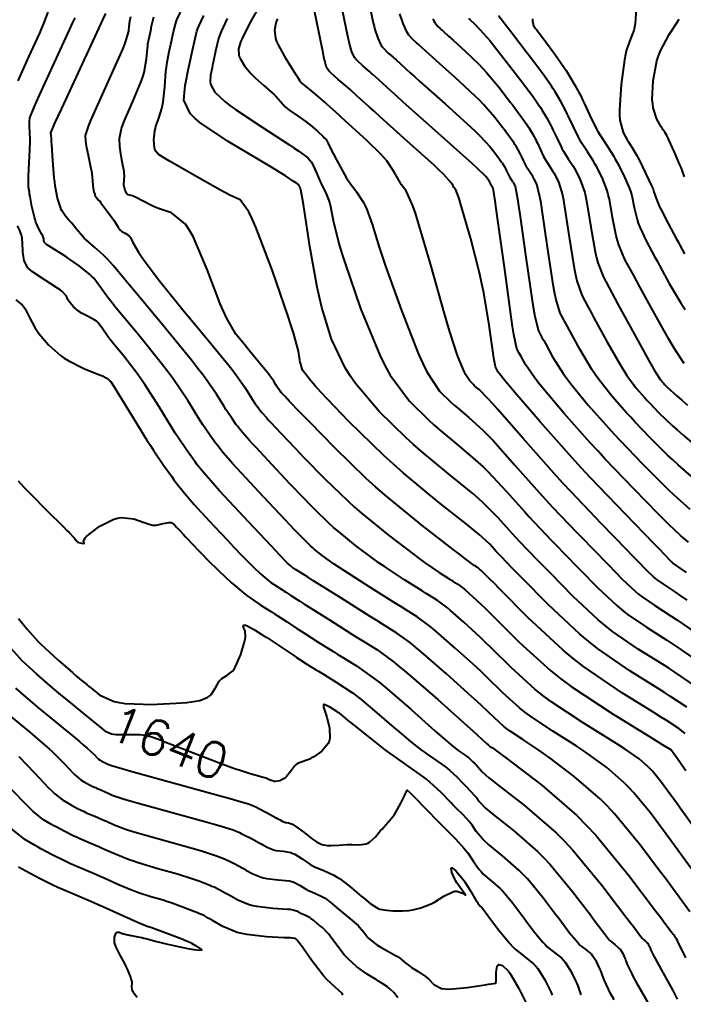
# Model space of a CAD drawing. Header units: metres. Extents: x 837475 to 838479, y 1189012 to 1191015.
# Drawn here: x 837570.4 to 837641.3, y 1189733.9 to 1189838.2 of the extents above; entities that cross this region are included whole.
import ezdxf

# ---------------------------------------------------------------- set-up
doc = ezdxf.new("R2010")
doc.units = ezdxf.units.M
doc.header["$LTSCALE"] = 0.3
doc.layers.add('COTAS 10', color=1, linetype='Continuous')
doc.layers.add('COTAS INT', color=252, linetype='Continuous')
doc.styles.get("Standard").update_dxf_attribs({"font": 'simplex.shx'})

msp = doc.modelspace()

# ---------------------------------------------------------------- linework, layer by layer
at = {"layer": 'COTAS 10'}
for points in [[(837641.87, 1189782.25), (837641.04, 1189782.97), (837639.78, 1189784.16), (837639.27, 1189784.66), (837638.69, 1189785.24), (837636.02, 1189787.95), (837632.99, 1189791.14), (837632.18, 1189792.02), (837631.38, 1189792.89), (837628.6, 1189796.02), (837626.32, 1189798.72), (837625.83, 1189799.32), (837625.42, 1189799.86), (837624.45, 1189801.26), (837623.99, 1189802.11), (837623.88, 1189802.31), (837623.79, 1189802.48), (837623.54, 1189802.94), (837623.23, 1189804.48), (837623.09, 1189805.33), (837622.94, 1189806.37), (837622.2, 1189811.67), (837621.48, 1189816.92), (837621.34, 1189817.93), (837621.22, 1189818.75), (837621.01, 1189820.1), (837620.96, 1189820.19), (837620.95, 1189820.22), (837620.94, 1189820.24), (837620.89, 1189820.32), (837620.84, 1189820.4), (837620.81, 1189820.45), (837620.77, 1189820.53), (837620.73, 1189820.62), (837620.71, 1189820.65), (837620.7, 1189820.67), (837620.66, 1189820.75), (837620.61, 1189820.83), (837620.6, 1189820.86), (837620.58, 1189820.88), (837620.51, 1189820.98), (837620.42, 1189821.09), (837620.39, 1189821.14), (837620.36, 1189821.18), (837620.21, 1189821.37), (837619.28, 1189822.26), (837618.75, 1189822.74), (837618.11, 1189823.32), (837614.8, 1189826.29), (837611.4, 1189829.33), (837610.7, 1189829.96), (837610.1, 1189830.5), (837608.8, 1189831.69), (837608.16, 1189832.27), (837607.98, 1189832.43), (837607.79, 1189832.6), (837607.09, 1189833.19), (837606.47, 1189833.76), (837606.34, 1189833.92), (837606.22, 1189834.06), (837605.93, 1189834.58), (837605.69, 1189835.42), (837605.61, 1189835.78), (837605.52, 1189836.18), (837605.12, 1189838.09), (837604.74, 1189839.97)], [(837642.16, 1189747.35), (837640.46, 1189749.72), (837639.98, 1189750.37), (837639.51, 1189751.02), (837637.77, 1189753.34), (837636, 1189755.49), (837635.5, 1189756.02), (837634.99, 1189756.53), (837633.14, 1189758.15), (837631.11, 1189759.63), (837630.5, 1189760.05), (837629.86, 1189760.47), (837627.4, 1189762.04), (837625, 1189763.64), (837624.4, 1189764.09), (837623.83, 1189764.53), (837622.04, 1189766.15), (837620.29, 1189767.87), (837619.75, 1189768.38), (837619.18, 1189768.91), (837616.95, 1189770.94), (837614.87, 1189772.75), (837614.41, 1189773.13), (837613.99, 1189773.47), (837612.89, 1189774.27), (837611.64, 1189775.05), (837611.13, 1189775.38), (837610.54, 1189775.74), (837607.84, 1189777.45), (837605.12, 1189779.18), (837604.53, 1189779.57), (837604.01, 1189779.92), (837602.72, 1189780.83), (837601.92, 1189781.48), (837601.72, 1189781.66), (837601.51, 1189781.84), (837600.83, 1189782.51), (837599.76, 1189783.62), (837599.32, 1189784.08), (837598.82, 1189784.62), (837596.46, 1189787.12), (837594.12, 1189789.64), (837593.62, 1189790.18), (837593.19, 1189790.65), (837592.17, 1189791.81), (837591.58, 1189792.55), (837591.42, 1189792.76), (837591.26, 1189792.97), (837590.69, 1189793.77), (837589.99, 1189794.82), (837589.75, 1189795.19), (837589.49, 1189795.6), (837588.38, 1189797.4), (837586.82, 1189799.71), (837586.28, 1189800.45), (837585.69, 1189801.22), (837583.14, 1189804.38), (837580.74, 1189807.29), (837580.25, 1189807.9), (837579.83, 1189808.44), (837578.92, 1189809.71), (837578.32, 1189810.48), (837578.1, 1189810.71), (837577.86, 1189810.93), (837576.78, 1189811.8), (837575.62, 1189812.61), (837575.33, 1189812.81), (837575.05, 1189813), (837574.12, 1189813.56), (837573.44, 1189813.98), (837573.31, 1189814.07), (837573.2, 1189814.15), (837573.02, 1189814.35), (837573, 1189814.49), (837572.99, 1189814.56), (837572.99, 1189814.69), (837572.92, 1189814.92), (837572.87, 1189815.02), (837572.81, 1189815.14), (837572.5, 1189815.71), (837572.15, 1189816.49), (837572.07, 1189816.75), (837571.98, 1189817.02), (837571.72, 1189818.15), (837571.53, 1189819.23), (837571.48, 1189819.47), (837571.45, 1189819.68), (837571.36, 1189820.24), (837571.34, 1189820.87), (837571.34, 1189821.13), (837571.35, 1189821.43), (837571.42, 1189822.82), (837571.49, 1189824.22), (837571.51, 1189824.53), (837571.52, 1189824.8), (837571.53, 1189825.49), (837571.51, 1189825.94), (837571.51, 1189826.06), (837571.5, 1189826.18), (837571.46, 1189826.6), (837571.45, 1189827), (837571.45, 1189827.11), (837571.46, 1189827.22), (837571.51, 1189827.62), (837571.96, 1189828.77), (837572.21, 1189829.36), (837572.53, 1189830.06), (837574.14, 1189833.55), (837575.75, 1189837.05), (837576.07, 1189837.75), (837576.33, 1189838.33)], [(837642.55, 1189766.89), (837640.41, 1189768.34), (837639.76, 1189768.77), (837639.09, 1189769.2), (837636.49, 1189770.83), (837633.75, 1189772.72), (837633, 1189773.32), (837632.24, 1189773.95), (837629.53, 1189776.49), (837627.13, 1189778.94), (837626.57, 1189779.51), (837626.05, 1189780.03), (837624.58, 1189781.54), (837623.4, 1189782.78), (837623.07, 1189783.14), (837622.74, 1189783.5), (837621.54, 1189784.86), (837619.99, 1189786.43), (837619.45, 1189786.92), (837618.85, 1189787.45), (837616.25, 1189789.56), (837613.32, 1189791.98), (837612.51, 1189792.7), (837611.71, 1189793.43), (837608.83, 1189796.25), (837606.3, 1189799.22), (837605.72, 1189800.05), (837605.2, 1189800.89), (837603.73, 1189803.96), (837602.7, 1189807.37), (837602.45, 1189808.42), (837602.2, 1189809.52), (837601.43, 1189813.87), (837600.86, 1189817.64), (837600.75, 1189818.36), (837600.65, 1189818.96), (837600.47, 1189819.95), (837600.41, 1189820.07), (837600.39, 1189820.1), (837600.38, 1189820.14), (837600.33, 1189820.27), (837600.27, 1189820.39), (837600.26, 1189820.41), (837600.24, 1189820.44), (837600.19, 1189820.51), (837599.94, 1189820.68), (837599.81, 1189820.77), (837599.64, 1189820.88), (837598.81, 1189821.42), (837597.25, 1189822.38), (837596.63, 1189822.75), (837595.92, 1189823.18), (837592.68, 1189825.1), (837589.65, 1189827.14), (837589.08, 1189827.64), (837588.62, 1189828.1), (837587.94, 1189829.51), (837588.06, 1189830.75), (837588.11, 1189831.1), (837588.16, 1189831.45), (837588.43, 1189832.75), (837588.71, 1189834.03), (837588.79, 1189834.36), (837588.86, 1189834.69), (837589.08, 1189835.81), (837589.35, 1189836.89), (837589.46, 1189837.2), (837589.58, 1189837.5), (837590.09, 1189838.59)], [(837641.42, 1189801.35), (837640.46, 1189802.81), (837640.12, 1189803.36), (837639.77, 1189803.97), (837638.23, 1189806.7), (837636.71, 1189809.5), (837636.35, 1189810.16), (837636.03, 1189810.76), (837635.09, 1189812.5), (837634.43, 1189814.04), (837634.28, 1189814.52), (837634.14, 1189815.02), (837633.76, 1189816.99), (837633.42, 1189818.93), (837633.3, 1189819.41), (837633.18, 1189819.86), (837632.65, 1189821.25), (837632.05, 1189822.42), (837631.88, 1189822.72), (837631.71, 1189823.01), (837631.07, 1189824.01), (837630.45, 1189824.98), (837630.28, 1189825.27), (837630.12, 1189825.56), (837629.59, 1189826.66), (837629.07, 1189827.78), (837628.93, 1189828.07), (837628.78, 1189828.37), (837628.24, 1189829.39), (837627.62, 1189830.42), (837627.43, 1189830.73), (837627.23, 1189831.03), (837626.41, 1189832.19), (837625.35, 1189833.61), (837625, 1189834.08), (837624.62, 1189834.58), (837623.02, 1189836.67), (837621.58, 1189838.54)], [(837633.92, 1189733.3), (837633.56, 1189733.98), (837632.86, 1189735.45), (837632.62, 1189736.15), (837632.54, 1189736.35), (837632.45, 1189736.56), (837632.08, 1189737.33), (837631.63, 1189738.03), (837631.5, 1189738.19), (837631.36, 1189738.34), (837630.82, 1189738.78), (837630.21, 1189739.25), (837630.04, 1189739.42), (837629.86, 1189739.61), (837629.18, 1189740.44), (837628.31, 1189741.61), (837628.01, 1189742.02), (837627.68, 1189742.45), (837626.29, 1189744.3), (837624.68, 1189746.24), (837624.21, 1189746.73), (837623.74, 1189747.2), (837621.99, 1189748.72), (837620.46, 1189749.96), (837620.14, 1189750.25), (837619.86, 1189750.52), (837619.2, 1189751.32), (837618.76, 1189751.98), (837618.61, 1189752.18), (837618.45, 1189752.37), (837617.79, 1189753.09), (837616.98, 1189753.9), (837616.73, 1189754.15), (837616.47, 1189754.42), (837615.44, 1189755.48), (837614.24, 1189756.6), (837613.88, 1189756.9), (837613.5, 1189757.2), (837612.04, 1189758.24), (837610.43, 1189759.36), (837609.96, 1189759.7), (837609.48, 1189760.05), (837607.68, 1189761.46), (837606.12, 1189762.71), (837605.8, 1189762.97), (837605.53, 1189763.19), (837604.94, 1189763.68), (837604.57, 1189763.96), (837604.44, 1189764.06), (837604.29, 1189764.16), (837603.62, 1189764.58), (837603.05, 1189764.87), (837602.95, 1189764.89), (837602.89, 1189764.88), (837602.89, 1189764.6), (837603.1, 1189763.99), (837603.17, 1189763.77), (837603.24, 1189763.52), (837603.51, 1189762.42), (837603.56, 1189761.26), (837603.49, 1189760.98), (837603.38, 1189760.72), (837602.69, 1189759.9), (837601.83, 1189759.3), (837601.6, 1189759.18), (837601.39, 1189759.07), (837600.7, 1189758.82), (837600.11, 1189758.58), (837599.97, 1189758.48), (837599.83, 1189758.35), (837599.37, 1189757.78), (837598.94, 1189757.2), (837598.82, 1189757.08), (837598.69, 1189756.98), (837598.2, 1189756.75), (837597.74, 1189756.68), (837597.62, 1189756.68), (837597.52, 1189756.69), (837597.18, 1189756.79), (837596.93, 1189756.93), (837596.88, 1189756.95), (837596.84, 1189756.97), (837596.75, 1189757.02), (837596.46, 1189757.1), (837596.3, 1189757.14), (837596.09, 1189757.2), (837595.04, 1189757.49), (837593.97, 1189757.83), (837593.37, 1189758.02), (837592.78, 1189758.23), (837592.13, 1189758.47), (837589.33, 1189759.54), (837586.67, 1189760.59), (837586.11, 1189760.81), (837585.63, 1189761), (837584.54, 1189761.42), (837583.79, 1189761.59), (837583.53, 1189761.62), (837583.24, 1189761.64), (837581.97, 1189761.65), (837580.74, 1189761.67), (837580.48, 1189761.7), (837580.24, 1189761.74), (837579.66, 1189761.97), (837578.96, 1189762.54), (837578.64, 1189762.8), (837578.28, 1189763.1), (837576.53, 1189764.53), (837576.27, 1189764.74), (837574.6, 1189766.12), (837574.12, 1189766.52), (837573.67, 1189766.91), (837572.24, 1189768.14), (837571.04, 1189769.24), (837570.73, 1189769.55), (837570.44, 1189769.85), (837569.46, 1189770.94)], [(837604.96, 1189733.8), (837604.91, 1189733.91), (837604.82, 1189734.04), (837604.16, 1189734.65), (837603.2, 1189735.53), (837602.93, 1189735.83), (837602.65, 1189736.16), (837601.59, 1189737.55), (837600.69, 1189738.83), (837600.51, 1189739.08), (837600.36, 1189739.29), (837600.06, 1189739.69), (837599.95, 1189739.79), (837599.93, 1189739.81), (837599.9, 1189739.83), (837599.83, 1189739.88), (837599.33, 1189739.93), (837599.04, 1189739.94), (837598.67, 1189739.96), (837596.8, 1189740.05), (837594.68, 1189740.29), (837594.16, 1189740.4), (837593.66, 1189740.53), (837592.13, 1189741.17), (837591.01, 1189741.81), (837590.77, 1189741.94), (837590.57, 1189742.06), (837590.11, 1189742.32), (837589.62, 1189742.53), (837589.4, 1189742.62), (837589.14, 1189742.72), (837587.91, 1189743.19), (837586.48, 1189743.71), (837586.1, 1189743.83), (837585.73, 1189743.96), (837584.43, 1189744.34), (837583.12, 1189744.75), (837582.74, 1189744.89), (837582.36, 1189745.04), (837580.91, 1189745.66), (837579.43, 1189746.33), (837579.03, 1189746.51), (837578.63, 1189746.69), (837577.21, 1189747.29), (837575.85, 1189747.87), (837575.48, 1189748.04), (837575.12, 1189748.21), (837573.88, 1189748.82), (837572.69, 1189749.46), (837572.38, 1189749.63), (837572.06, 1189749.81), (837570.97, 1189750.46), (837569.49, 1189751.65)]]:
    msp.add_lwpolyline(points, dxfattribs=at)
at = {"layer": 'COTAS INT'}
for points in [[(837595.94, 1189839.44), (837595.08, 1189837.9), (837594.34, 1189836.46), (837594.19, 1189836.13), (837594.06, 1189835.83), (837593.8, 1189835.03), (837593.83, 1189834.38), (837593.88, 1189834.19), (837593.96, 1189833.99), (837594.43, 1189833.21), (837595.11, 1189832.39), (837595.33, 1189832.16), (837595.56, 1189831.93), (837596.5, 1189831.09), (837597.39, 1189830.32), (837597.59, 1189830.13), (837597.77, 1189829.95), (837598.28, 1189829.37), (837598.78, 1189828.83), (837598.96, 1189828.67), (837599.17, 1189828.5), (837600.06, 1189827.88), (837601.01, 1189827.22), (837601.25, 1189827.04), (837601.48, 1189826.86), (837602.24, 1189826.2), (837602.8, 1189825.67), (837602.99, 1189825.48), (837603.14, 1189825.34), (837603.15, 1189825.33), (837603.15, 1189825.33), (837603.15, 1189825.33), (837603.16, 1189825.32), (837603.34, 1189824.98), (837603.44, 1189824.77), (837603.57, 1189824.51), (837604.26, 1189823.14), (837605.11, 1189821.58), (837605.34, 1189821.2), (837605.57, 1189820.84), (837606.4, 1189819.72), (837607.15, 1189818.6), (837607.33, 1189818.24), (837607.51, 1189817.85), (837608.06, 1189816.26), (837608.83, 1189813.79), (837609.15, 1189812.85), (837609.51, 1189811.79), (837611.2, 1189807.02), (837613.03, 1189802.36), (837613.48, 1189801.36), (837613.91, 1189800.49), (837615.28, 1189798.41), (837616.5, 1189797.22), (837616.83, 1189796.91), (837617.18, 1189796.61), (837618.41, 1189795.59), (837619.92, 1189794.22), (837620.44, 1189793.7), (837620.99, 1189793.12), (837623.33, 1189790.51), (837625.93, 1189787.58), (837626.65, 1189786.8), (837627.36, 1189786.02), (837629.91, 1189783.33), (837632.21, 1189780.97), (837632.76, 1189780.4), (837633.28, 1189779.87), (837634.84, 1189778.27), (837636.18, 1189777.02), (837636.55, 1189776.71), (837636.92, 1189776.42), (837638.27, 1189775.49), (837640.01, 1189774.36), (837640.63, 1189773.95), (837641.3, 1189773.49), (837644.24, 1189771.45)], [(837641.68, 1189779), (837641.11, 1189779.4), (837640.18, 1189780.06), (837640.13, 1189780.1), (837640.12, 1189780.12), (837640.11, 1189780.13), (837640.06, 1189780.17), (837639.28, 1189780.97), (837638.8, 1189781.46), (837638.21, 1189782.07), (837635.13, 1189785.24), (837631.41, 1189789.15), (837630.42, 1189790.22), (837629.44, 1189791.29), (837626.02, 1189795.13), (837623.32, 1189798.26), (837622.79, 1189798.89), (837622.35, 1189799.42), (837621.55, 1189800.44), (837621.39, 1189800.74), (837621.35, 1189800.8), (837621.32, 1189800.86), (837621.24, 1189801.02), (837621.1, 1189801.77), (837621.03, 1189802.2), (837620.96, 1189802.73), (837620.58, 1189805.45), (837620, 1189808.91), (837619.8, 1189809.9), (837619.58, 1189810.91), (837618.62, 1189814.7), (837617.71, 1189817.87), (837617.52, 1189818.49), (837617.36, 1189819), (837617, 1189819.94), (837616.82, 1189820.18), (837616.77, 1189820.26), (837616.72, 1189820.35), (837616.53, 1189820.69), (837615.7, 1189821.6), (837615.25, 1189822.04), (837614.69, 1189822.56), (837611.87, 1189825.12), (837608.94, 1189827.75), (837608.31, 1189828.31), (837607.77, 1189828.8), (837606.49, 1189829.97), (837605.72, 1189830.68), (837605.49, 1189830.87), (837605.27, 1189831.07), (837604.42, 1189831.78), (837603.71, 1189832.41), (837603.56, 1189832.54), (837603.44, 1189832.67), (837603.2, 1189833.01), (837603.02, 1189833.75), (837602.93, 1189834.12), (837602.84, 1189834.58), (837602.38, 1189836.84), (837601.93, 1189839.08)], [(837607.86, 1189839.34), (837608.19, 1189837.79), (837608.28, 1189837.43), (837608.37, 1189837.1), (837608.67, 1189836.15), (837609, 1189835.46), (837609.12, 1189835.28), (837609.24, 1189835.12), (837609.75, 1189834.59), (837610.31, 1189834.12), (837610.46, 1189834), (837610.6, 1189833.87), (837611.11, 1189833.4), (837612.14, 1189832.46), (837612.62, 1189832.04), (837613.17, 1189831.53), (837615.87, 1189829.12), (837618.58, 1189826.66), (837619.14, 1189826.13), (837619.63, 1189825.67), (837620.7, 1189824.53), (837621.18, 1189823.9), (837621.3, 1189823.75), (837621.4, 1189823.61), (837621.69, 1189823.22), (837621.91, 1189822.91), (837621.96, 1189822.83), (837622.01, 1189822.75), (837622.18, 1189822.48), (837622.32, 1189822.21), (837622.36, 1189822.13), (837622.4, 1189822.05), (837622.53, 1189821.76), (837622.67, 1189821.47), (837622.71, 1189821.39), (837622.76, 1189821.32), (837622.92, 1189821.06), (837623.09, 1189820.79), (837623.14, 1189820.72), (837623.18, 1189820.64), (837623.34, 1189820.33), (837623.61, 1189818.97), (837623.73, 1189818.23), (837623.87, 1189817.32), (837624.51, 1189812.73), (837625.18, 1189808.1), (837625.33, 1189807.17), (837625.47, 1189806.39), (837625.85, 1189804.85), (837626.26, 1189804.09), (837626.41, 1189803.81), (837626.59, 1189803.49), (837627.36, 1189802.08), (837628.48, 1189800.3), (837628.88, 1189799.75), (837629.31, 1189799.18), (837631.17, 1189796.92), (837633.32, 1189794.5), (837633.94, 1189793.82), (837634.57, 1189793.14), (837636.92, 1189790.67), (837639.17, 1189788.41), (837639.74, 1189787.86), (837640.28, 1189787.35), (837642.03, 1189785.78)], [(837636.29, 1189839.33), (837636.18, 1189837.69), (837636.12, 1189837.32), (837636.05, 1189836.98), (837635.69, 1189836.07), (837635.26, 1189834.91), (837635.14, 1189834.42), (837635.04, 1189833.85), (837634.68, 1189831.2), (837634.5, 1189828.51), (837634.51, 1189827.92), (837634.55, 1189827.4), (837634.88, 1189826.07), (837635.34, 1189825.27), (837635.45, 1189825.08), (837635.56, 1189824.91), (837635.9, 1189824.39), (837636.29, 1189823.72), (837636.44, 1189823.45), (837636.6, 1189823.14), (837637.3, 1189821.71), (837637.96, 1189820.3), (837638.09, 1189820), (837638.19, 1189819.74), (837638.39, 1189819.12), (837638.62, 1189818.48), (837638.75, 1189818.2), (837638.91, 1189817.87), (837639.7, 1189816.33), (837640.56, 1189814.72), (837640.76, 1189814.36), (837640.94, 1189814.02), (837641.44, 1189813.11)], [(837570.26, 1189831.61), (837571.4, 1189834.15), (837572.55, 1189836.68), (837572.79, 1189837.23), (837573, 1189837.71), (837573.46, 1189838.93)], [(837643.16, 1189750.78), (837641, 1189753.82), (837640.52, 1189754.49), (837640.08, 1189755.1), (837638.9, 1189756.71), (837638.02, 1189757.77), (837637.77, 1189758.03), (837637.52, 1189758.28), (837636.6, 1189759.08), (837635.12, 1189760.11), (837634.51, 1189760.5), (837633.83, 1189760.94), (837630.64, 1189762.93), (837627.18, 1189765.23), (837626.32, 1189765.87), (837625.51, 1189766.51), (837622.93, 1189768.84), (837620.76, 1189771), (837620.2, 1189771.54), (837619.66, 1189772.06), (837617.88, 1189773.7), (837616.44, 1189774.96), (837616.11, 1189775.23), (837615.83, 1189775.46), (837615.06, 1189776.02), (837614.19, 1189776.56), (837613.83, 1189776.78), (837613.43, 1189777.04), (837611.55, 1189778.22), (837609.39, 1189779.64), (837608.82, 1189780.03), (837608.25, 1189780.44), (837606.28, 1189781.91), (837604.44, 1189783.42), (837603.96, 1189783.84), (837603.49, 1189784.26), (837601.91, 1189785.78), (837600.31, 1189787.44), (837599.83, 1189787.95), (837599.33, 1189788.47), (837597.39, 1189790.52), (837595.67, 1189792.37), (837595.3, 1189792.77), (837594.98, 1189793.12), (837594.23, 1189793.97), (837593.8, 1189794.51), (837593.68, 1189794.67), (837593.56, 1189794.82), (837593.14, 1189795.41), (837592.62, 1189796.18), (837592.45, 1189796.46), (837592.26, 1189796.76), (837591.44, 1189798.09), (837590.01, 1189800.13), (837589.43, 1189800.88), (837588.77, 1189801.72), (837585.72, 1189805.45), (837582.74, 1189809.02), (837582.13, 1189809.76), (837581.6, 1189810.4), (837580.45, 1189811.81), (837579.8, 1189812.54), (837579.59, 1189812.75), (837579.37, 1189812.96), (837578.45, 1189813.76), (837577.54, 1189814.56), (837577.32, 1189814.78), (837577.11, 1189814.99), (837576.48, 1189815.72), (837575.97, 1189816.37), (837575.84, 1189816.53), (837575.71, 1189816.67), (837575.3, 1189817.12), (837574.94, 1189817.65), (837574.85, 1189817.85), (837574.76, 1189818.07), (837574.46, 1189819.05), (837574.22, 1189820.36), (837574.17, 1189820.78), (837574.11, 1189821.23), (837573.96, 1189823.09), (837573.85, 1189824.76), (837573.83, 1189825.09), (837573.81, 1189825.36), (837573.76, 1189825.85), (837573.74, 1189825.96), (837573.74, 1189825.98), (837573.73, 1189826), (837573.73, 1189826.05), (837574.22, 1189827.13), (837574.53, 1189827.8), (837574.91, 1189828.63), (837576.91, 1189832.95), (837578.92, 1189837.28), (837579.3, 1189838.11), (837579.61, 1189838.78)], [(837582.26, 1189838.45), (837582.19, 1189838.12), (837582.11, 1189837.72), (837582.1, 1189837.59), (837582.08, 1189837.46), (837582.04, 1189836.89), (837581.66, 1189835.64), (837581.43, 1189835.07), (837581.15, 1189834.4), (837579.7, 1189831.17), (837578.26, 1189827.99), (837577.99, 1189827.35), (837577.76, 1189826.81), (837577.4, 1189825.74), (837577.45, 1189825.14), (837577.49, 1189824.91), (837577.53, 1189824.65), (837577.77, 1189823.46), (837578.02, 1189822.23), (837578.07, 1189821.95), (837578.11, 1189821.68), (837578.2, 1189820.92), (837578.24, 1189820.37), (837578.26, 1189820.23), (837578.28, 1189820.11), (837578.35, 1189819.72), (837578.44, 1189819.43), (837578.46, 1189819.36), (837578.49, 1189819.3), (837578.6, 1189819.14), (837578.84, 1189818.85), (837578.96, 1189818.71), (837579.09, 1189818.54), (837579.74, 1189817.69), (837580.4, 1189816.8), (837580.54, 1189816.6), (837580.66, 1189816.42), (837580.95, 1189815.93), (837581.16, 1189815.62), (837581.24, 1189815.55), (837581.32, 1189815.48), (837581.69, 1189815.31), (837582.07, 1189815.07), (837582.16, 1189814.97), (837582.25, 1189814.85), (837582.52, 1189814.29), (837583.1, 1189813.26), (837583.38, 1189812.84), (837583.71, 1189812.38), (837585.36, 1189810.22), (837587.41, 1189807.65), (837588, 1189806.93), (837588.6, 1189806.2), (837590.83, 1189803.5), (837592.79, 1189801.11), (837593.21, 1189800.57), (837593.58, 1189800.08), (837594.5, 1189798.77), (837595.03, 1189797.92), (837595.15, 1189797.73), (837595.26, 1189797.55), (837595.59, 1189797.05), (837595.87, 1189796.68), (837595.94, 1189796.57), (837596.02, 1189796.48), (837596.3, 1189796.13), (837596.78, 1189795.58), (837596.98, 1189795.35), (837597.22, 1189795.1), (837598.33, 1189793.91), (837599.84, 1189792.32), (837600.33, 1189791.81), (837600.85, 1189791.26), (837603, 1189789.06), (837605.47, 1189786.67), (837606.2, 1189786.01), (837606.95, 1189785.35), (837609.83, 1189783), (837612.49, 1189780.96), (837613.11, 1189780.5), (837613.67, 1189780.09), (837615.25, 1189779), (837616.31, 1189778.34), (837616.54, 1189778.2), (837616.74, 1189778.07), (837617.23, 1189777.76), (837617.66, 1189777.45), (837617.82, 1189777.32), (837618, 1189777.17), (837618.81, 1189776.46), (837620.15, 1189775.2), (837620.66, 1189774.7), (837621.23, 1189774.13), (837623.82, 1189771.52), (837627.17, 1189768.5), (837628.23, 1189767.66), (837629.34, 1189766.83), (837633.82, 1189763.85), (837637.72, 1189761.46), (837639.06, 1189760.63), (837640.02, 1189760.05), (837640.03, 1189760.04), (837640.03, 1189760.03), (837640.04, 1189760.03), (837640.05, 1189760.02), (837640.7, 1189759.11), (837641.1, 1189758.55), (837641.6, 1189757.84)], [(837641.54, 1189761.81), (837640.86, 1189762.33), (837639.51, 1189763.21), (837638.89, 1189763.59), (837638.17, 1189764.04), (837634.71, 1189766.18), (837630.66, 1189768.95), (837629.57, 1189769.81), (837628.49, 1189770.7), (837624.71, 1189774.21), (837621.7, 1189777.26), (837621.11, 1189777.86), (837620.63, 1189778.35), (837619.74, 1189779.23), (837619.56, 1189779.38), (837619.52, 1189779.41), (837619.49, 1189779.44), (837619.39, 1189779.51), (837619.29, 1189779.58), (837619.24, 1189779.6), (837619.19, 1189779.64), (837618.96, 1189779.78), (837617.94, 1189780.54), (837617.4, 1189780.97), (837616.73, 1189781.48), (837613.39, 1189784.08), (837609.47, 1189787.29), (837608.45, 1189788.18), (837607.45, 1189789.08), (837604.08, 1189792.34), (837601.4, 1189795.09), (837600.83, 1189795.67), (837600.35, 1189796.17), (837599.26, 1189797.3), (837598.77, 1189797.83), (837598.66, 1189797.94), (837598.57, 1189798.04), (837598.36, 1189798.28), (837598.24, 1189798.44), (837598.2, 1189798.48), (837598.17, 1189798.53), (837598.05, 1189798.69), (837597.9, 1189798.91), (837597.85, 1189798.99), (837597.8, 1189799.08), (837597.57, 1189799.46), (837597.16, 1189800.04), (837596.99, 1189800.25), (837596.81, 1189800.49), (837595.94, 1189801.55), (837594.95, 1189802.75), (837594.69, 1189803.07), (837594.43, 1189803.39), (837593.52, 1189804.52), (837592.51, 1189806.26), (837592.19, 1189806.96), (837591.85, 1189807.75), (837590.46, 1189811.41), (837588.95, 1189814.94), (837588.53, 1189815.65), (837588.12, 1189816.25), (837586.62, 1189817.47), (837585.25, 1189817.95), (837584.9, 1189818.09), (837584.58, 1189818.23), (837583.55, 1189818.75), (837582.78, 1189819.17), (837582.61, 1189819.24), (837582.47, 1189819.3), (837582.15, 1189819.37), (837581.97, 1189819.42), (837581.92, 1189819.47), (837581.87, 1189819.53), (837581.69, 1189819.88), (837581.56, 1189820.31), (837581.54, 1189820.42), (837581.54, 1189820.53), (837581.58, 1189820.93), (837581.61, 1189821.47), (837581.59, 1189821.68), (837581.56, 1189821.91), (837581.38, 1189822.93), (837581.18, 1189824.03), (837581.14, 1189824.31), (837581.11, 1189824.57), (837581.08, 1189825.42), (837581.31, 1189826.49), (837581.45, 1189826.9), (837581.61, 1189827.35), (837582.49, 1189829.39), (837583.38, 1189831.51), (837583.56, 1189832.02), (837583.7, 1189832.5), (837583.97, 1189833.93), (837584.06, 1189835.04), (837584.09, 1189835.3), (837584.12, 1189835.56), (837584.27, 1189836.33), (837584.41, 1189836.98), (837584.45, 1189837.15), (837584.48, 1189837.31), (837584.59, 1189837.88), (837584.73, 1189838.43)], [(837641.7, 1189764.61), (837639.96, 1189765.77), (837639.33, 1189766.18), (837638.63, 1189766.62), (837635.6, 1189768.5), (837632.17, 1189770.88), (837631.22, 1189771.63), (837630.27, 1189772.42), (837626.87, 1189775.6), (837624.05, 1189778.47), (837623.47, 1189779.06), (837622.98, 1189779.56), (837621.92, 1189780.65), (837621.42, 1189781.17), (837621.29, 1189781.31), (837621.15, 1189781.47), (837620.65, 1189782.03), (837619.5, 1189783.08), (837618.95, 1189783.53), (837618.31, 1189784.06), (837615.16, 1189786.55), (837611.39, 1189789.67), (837610.35, 1189790.59), (837609.32, 1189791.54), (837605.6, 1189795.16), (837602.59, 1189798.31), (837602, 1189798.96), (837601.51, 1189799.51), (837600.64, 1189800.67), (837600.45, 1189801.3), (837600.4, 1189801.51), (837600.36, 1189801.74), (837600.2, 1189802.67), (837599.68, 1189804.63), (837599.4, 1189805.49), (837599.07, 1189806.5), (837597.41, 1189811.29), (837595.66, 1189815.93), (837595.26, 1189816.83), (837594.91, 1189817.57), (837593.97, 1189818.86), (837592.86, 1189819.36), (837592.4, 1189819.6), (837591.87, 1189819.89), (837589.4, 1189821.28), (837586.98, 1189822.68), (837586.49, 1189822.97), (837586.08, 1189823.21), (837585.2, 1189823.74), (837584.91, 1189824.12), (837584.85, 1189824.28), (837584.81, 1189824.46), (837584.76, 1189825.3), (837584.85, 1189826.25), (837584.91, 1189826.5), (837584.97, 1189826.75), (837585.29, 1189827.61), (837585.62, 1189828.63), (837585.69, 1189828.98), (837585.75, 1189829.36), (837585.91, 1189830.97), (837586.04, 1189832.61), (837586.09, 1189833.01), (837586.14, 1189833.39), (837586.35, 1189834.54), (837586.56, 1189835.5), (837586.62, 1189835.75), (837586.67, 1189836), (837586.84, 1189836.85), (837587.05, 1189837.66), (837587.12, 1189837.89), (837587.21, 1189838.11), (837587.6, 1189838.94)], [(837592.58, 1189838.25), (837591.94, 1189836.88), (837591.79, 1189836.5), (837591.67, 1189836.13), (837591.32, 1189834.78), (837591.09, 1189833.57), (837591.03, 1189833.28), (837590.97, 1189833), (837590.79, 1189832.19), (837590.77, 1189831.49), (837590.81, 1189831.29), (837590.87, 1189831.09), (837591.27, 1189830.37), (837592.37, 1189829.36), (837592.87, 1189828.97), (837593.47, 1189828.54), (837596.34, 1189826.63), (837599.18, 1189824.78), (837599.76, 1189824.4), (837600.24, 1189824.07), (837601.22, 1189823.35), (837601.59, 1189822.88), (837601.69, 1189822.72), (837601.79, 1189822.53), (837602.13, 1189821.75), (837602.48, 1189820.89), (837602.58, 1189820.67), (837602.69, 1189820.45), (837603.08, 1189819.7), (837603.45, 1189818.8), (837603.54, 1189818.49), (837603.63, 1189818.14), (837603.91, 1189816.65), (837604.51, 1189814.19), (837604.8, 1189813.23), (837605.14, 1189812.15), (837606.83, 1189807.25), (837608.88, 1189802.27), (837609.44, 1189801.15), (837610.01, 1189800.12), (837612.05, 1189797.33), (837614.1, 1189795.33), (837614.67, 1189794.81), (837615.25, 1189794.3), (837617.33, 1189792.57), (837619.38, 1189790.83), (837619.94, 1189790.31), (837620.49, 1189789.77), (837622.44, 1189787.68), (837624.34, 1189785.54), (837624.86, 1189784.97), (837625.38, 1189784.41), (837627.24, 1189782.44), (837629.13, 1189780.5), (837629.66, 1189779.96), (837630.2, 1189779.41), (837632.19, 1189777.38), (837634.21, 1189775.49), (837634.77, 1189775.02), (837635.34, 1189774.57), (837637.38, 1189773.16), (837639.55, 1189771.78), (837640.19, 1189771.36), (837640.85, 1189770.92), (837643.39, 1189769.17)], [(837641.75, 1189776.06), (837641.06, 1189776.53), (837640.47, 1189776.94), (837639.16, 1189777.81), (837638.51, 1189778.26), (837638.33, 1189778.41), (837638.15, 1189778.56), (837637.5, 1189779.16), (837636.35, 1189780.34), (837635.86, 1189780.85), (837635.28, 1189781.44), (837632.57, 1189784.23), (837629.33, 1189787.64), (837628.43, 1189788.62), (837627.53, 1189789.62), (837624.23, 1189793.33), (837621.49, 1189796.46), (837620.93, 1189797.09), (837620.46, 1189797.6), (837619.5, 1189798.6), (837619.1, 1189798.92), (837618.99, 1189799.02), (837618.89, 1189799.12), (837618.5, 1189799.5), (837618.07, 1189800.16), (837617.93, 1189800.43), (837617.79, 1189800.75), (837617.21, 1189802.23), (837616.39, 1189804.75), (837616.1, 1189805.73), (837615.78, 1189806.82), (837614.37, 1189811.76), (837612.99, 1189816.48), (837612.69, 1189817.44), (837612.41, 1189818.23), (837611.7, 1189819.83), (837611.19, 1189820.51), (837611.06, 1189820.73), (837610.91, 1189820.96), (837610.4, 1189821.91), (837609.64, 1189823.05), (837609.34, 1189823.4), (837609.01, 1189823.77), (837607.52, 1189825.22), (837605.95, 1189826.63), (837605.57, 1189826.97), (837605.22, 1189827.29), (837604.18, 1189828.25), (837603.28, 1189829.07), (837603.02, 1189829.3), (837602.77, 1189829.53), (837601.81, 1189830.34), (837600.85, 1189831.12), (837600.72, 1189831.23), (837600.49, 1189831.43), (837600.43, 1189831.47), (837600.41, 1189831.5), (837600.37, 1189831.55), (837600.12, 1189831.94), (837599.98, 1189832.17), (837599.81, 1189832.45), (837598.92, 1189833.88), (837598.06, 1189835.44), (837597.9, 1189835.8), (837597.78, 1189836.13), (837597.66, 1189837.06), (837597.83, 1189837.79), (837597.9, 1189838), (837597.98, 1189838.21)], [(837643.01, 1189788.58), (837640.78, 1189790.54), (837640.21, 1189791.06), (837639.65, 1189791.58), (837637.82, 1189793.39), (837636.15, 1189795.14), (837635.71, 1189795.62), (837635.27, 1189796.1), (837633.74, 1189797.82), (837632.3, 1189799.64), (837631.92, 1189800.18), (837631.55, 1189800.74), (837630.26, 1189802.9), (837629.19, 1189804.87), (837628.94, 1189805.31), (837628.73, 1189805.71), (837628.16, 1189806.76), (837627.71, 1189808.3), (837627.57, 1189809), (837627.42, 1189809.83), (837626.82, 1189813.8), (837626.25, 1189817.73), (837626.12, 1189818.52), (837626, 1189819.19), (837625.67, 1189820.56), (837625.4, 1189821.08), (837625.32, 1189821.22), (837625.24, 1189821.35), (837624.96, 1189821.79), (837624.68, 1189822.23), (837624.61, 1189822.36), (837624.54, 1189822.49), (837624.3, 1189822.99), (837624.07, 1189823.48), (837624, 1189823.62), (837623.93, 1189823.75), (837623.69, 1189824.21), (837623.42, 1189824.67), (837623.33, 1189824.8), (837623.24, 1189824.94), (837622.87, 1189825.46), (837622.37, 1189826.13), (837622.2, 1189826.36), (837622.01, 1189826.61), (837621.18, 1189827.69), (837619.97, 1189829.07), (837619.53, 1189829.52), (837619.05, 1189830), (837616.94, 1189831.95), (837614.95, 1189833.74), (837614.54, 1189834.11), (837614.19, 1189834.42), (837613.42, 1189835.12), (837613.05, 1189835.46), (837612.94, 1189835.56), (837612.83, 1189835.65), (837612.42, 1189836), (837612.01, 1189836.48), (837611.89, 1189836.65), (837611.78, 1189836.85), (837611.4, 1189837.72), (837611.05, 1189838.77)], [(837614.56, 1189838.24), (837614.67, 1189838.02), (837614.77, 1189837.83), (837615.08, 1189837.41), (837615.35, 1189837.18), (837615.42, 1189837.12), (837615.49, 1189837.06), (837615.73, 1189836.83), (837616.23, 1189836.38), (837616.46, 1189836.18), (837616.72, 1189835.94), (837618.02, 1189834.78), (837619.52, 1189833.33), (837619.92, 1189832.91), (837620.31, 1189832.48), (837621.67, 1189830.84), (837622.83, 1189829.33), (837623.1, 1189828.98), (837623.35, 1189828.65), (837624.05, 1189827.71), (837624.57, 1189826.97), (837624.69, 1189826.78), (837624.82, 1189826.59), (837625.21, 1189825.94), (837625.55, 1189825.29), (837625.64, 1189825.1), (837625.73, 1189824.92), (837626.06, 1189824.21), (837626.4, 1189823.51), (837626.5, 1189823.33), (837626.6, 1189823.15), (837626.99, 1189822.53), (837627.4, 1189821.9), (837627.51, 1189821.72), (837627.61, 1189821.53), (837627.99, 1189820.79), (837628.4, 1189819.41), (837628.52, 1189818.82), (837628.64, 1189818.13), (837629.14, 1189814.86), (837629.66, 1189811.56), (837629.8, 1189810.84), (837629.95, 1189810.22), (837630.47, 1189808.68), (837631.2, 1189807.32), (837631.47, 1189806.82), (837631.78, 1189806.25), (837633.16, 1189803.72), (837634.61, 1189801.18), (837634.96, 1189800.61), (837635.3, 1189800.09), (837636.31, 1189798.71), (837637.21, 1189797.7), (837637.47, 1189797.42), (837637.73, 1189797.13), (837638.71, 1189796.1), (837640.14, 1189794.75), (837640.68, 1189794.26), (837641.28, 1189793.72), (837644, 1189791.39)], [(837618.38, 1189838.25), (837618.5, 1189838.14), (837619.09, 1189837.61), (837619.99, 1189836.67), (837620.31, 1189836.3), (837620.66, 1189835.89), (837622.16, 1189834), (837623.65, 1189832.05), (837624, 1189831.59), (837624.32, 1189831.17), (837625.23, 1189829.95), (837625.9, 1189829), (837626.06, 1189828.75), (837626.22, 1189828.51), (837626.72, 1189827.66), (837627.17, 1189826.83), (837627.29, 1189826.59), (837627.4, 1189826.35), (837627.83, 1189825.44), (837628.26, 1189824.54), (837628.39, 1189824.3), (837628.52, 1189824.07), (837629.03, 1189823.27), (837629.55, 1189822.46), (837629.69, 1189822.22), (837629.83, 1189821.97), (837630.32, 1189821.02), (837630.79, 1189819.64), (837630.91, 1189819.11), (837631.03, 1189818.53), (837631.45, 1189815.93), (837631.9, 1189813.29), (837632.04, 1189812.68), (837632.19, 1189812.13), (837632.78, 1189810.59), (837633.67, 1189808.94), (837634.01, 1189808.32), (837634.38, 1189807.63), (837636.06, 1189804.54), (837637.68, 1189801.62), (837638.01, 1189801.04), (837638.29, 1189800.55), (837638.88, 1189799.61), (837639.16, 1189799.3), (837639.23, 1189799.22), (837639.31, 1189799.13), (837639.61, 1189798.82), (837640.62, 1189797.92), (837641.15, 1189797.46), (837641.78, 1189796.91)], [(837625.22, 1189838.23), (837625.21, 1189838.01), (837625.32, 1189837.49), (837625.56, 1189837.16), (837625.63, 1189837.07), (837625.7, 1189836.98), (837625.94, 1189836.66), (837626.34, 1189836.13), (837626.51, 1189835.9), (837626.7, 1189835.65), (837627.59, 1189834.44), (837628.56, 1189833.06), (837628.8, 1189832.7), (837629.03, 1189832.34), (837629.75, 1189831.12), (837630.4, 1189829.91), (837630.57, 1189829.56), (837630.74, 1189829.21), (837631.35, 1189827.89), (837631.99, 1189826.58), (837632.17, 1189826.24), (837632.37, 1189825.9), (837633.1, 1189824.74), (837633.86, 1189823.57), (837634.06, 1189823.22), (837634.27, 1189822.86), (837634.98, 1189821.48), (837635.57, 1189820.08), (837635.7, 1189819.7), (837635.81, 1189819.34), (837636.08, 1189818.06), (837636.38, 1189816.75), (837636.51, 1189816.36), (837636.67, 1189815.96), (837637.39, 1189814.42), (837638.29, 1189812.74), (837638.56, 1189812.26), (837638.82, 1189811.76), (837639.83, 1189809.91), (837641.1, 1189807.79), (837641.53, 1189807.14)], [(837641.46, 1189821.34), (837641.19, 1189822.04), (837641.08, 1189822.31), (837640.96, 1189822.61), (837640.37, 1189823.98), (837639.79, 1189825.27), (837639.67, 1189825.53), (837639.56, 1189825.74), (837639.34, 1189826.12), (837639.14, 1189826.38), (837639.06, 1189826.52), (837638.96, 1189826.68), (837638.5, 1189827.48), (837638.1, 1189828.71), (837638.05, 1189829.14), (837638.01, 1189829.6), (837638.1, 1189831.59), (837638.51, 1189833.72), (837638.68, 1189834.26), (837638.88, 1189834.79), (837639.81, 1189836.56), (837640.69, 1189837.92), (837640.87, 1189838.19)], [(837642.01, 1189742.72), (837641.15, 1189743.92), (837639.91, 1189745.62), (837639.45, 1189746.24), (837638.94, 1189746.93), (837636.65, 1189749.98), (837633.98, 1189753.21), (837633.22, 1189754.01), (837632.46, 1189754.78), (837629.67, 1189757.21), (837627.1, 1189759.15), (837626.48, 1189759.59), (837625.9, 1189760), (837624.17, 1189761.15), (837622.81, 1189762.05), (837622.48, 1189762.3), (837622.16, 1189762.55), (837621.15, 1189763.47), (837619.81, 1189764.74), (837619.29, 1189765.23), (837618.7, 1189765.76), (837616.02, 1189768.18), (837613.31, 1189770.53), (837612.7, 1189771.04), (837612.16, 1189771.48), (837610.73, 1189772.53), (837609.18, 1189773.49), (837608.57, 1189773.87), (837607.88, 1189774.31), (837604.72, 1189776.29), (837601.74, 1189778.17), (837601.16, 1189778.54), (837600.69, 1189778.84), (837599.89, 1189779.34), (837599.78, 1189779.41), (837599.75, 1189779.43), (837599.72, 1189779.45), (837599.6, 1189779.53), (837599.48, 1189779.61), (837599.44, 1189779.64), (837599.41, 1189779.67), (837599.27, 1189779.79), (837599.12, 1189779.92), (837599.08, 1189779.96), (837599.04, 1189780), (837598.89, 1189780.15), (837598.19, 1189780.9), (837597.8, 1189781.32), (837597.32, 1189781.82), (837594.88, 1189784.42), (837592.33, 1189787.16), (837591.78, 1189787.76), (837591.29, 1189788.3), (837590.11, 1189789.65), (837589.36, 1189790.58), (837589.16, 1189790.85), (837588.96, 1189791.12), (837588.23, 1189792.12), (837587.35, 1189793.45), (837587.04, 1189793.93), (837586.72, 1189794.45), (837585.32, 1189796.72), (837583.79, 1189799.11), (837583.37, 1189799.71), (837582.96, 1189800.29), (837581.53, 1189802.14), (837580.33, 1189803.62), (837580.06, 1189803.96), (837579.83, 1189804.27), (837579.24, 1189805.14), (837578.77, 1189805.74), (837578.61, 1189805.88), (837578.44, 1189806.01), (837577.74, 1189806.4), (837577.03, 1189806.74), (837576.86, 1189806.85), (837576.69, 1189806.96), (837576.18, 1189807.41), (837575.78, 1189807.88), (837575.69, 1189808.01), (837575.61, 1189808.13), (837575.4, 1189808.55), (837574.95, 1189809.06), (837574.73, 1189809.24), (837574.46, 1189809.43), (837573.12, 1189810.26), (837571.78, 1189811.16), (837571.52, 1189811.39), (837571.3, 1189811.61), (837570.88, 1189812.36), (837570.78, 1189813.07), (837570.76, 1189813.26), (837570.75, 1189813.46), (837570.73, 1189814.15), (837570.69, 1189814.78), (837570.66, 1189814.94), (837570.62, 1189815.09), (837570.42, 1189815.58), (837570.19, 1189816.1)], [(837569.99, 1189808.18), (837570.67, 1189807.63), (837570.84, 1189807.43), (837570.99, 1189807.22), (837571.47, 1189806.3), (837572.03, 1189805.22), (837572.23, 1189804.9), (837572.46, 1189804.58), (837573.48, 1189803.37), (837574.77, 1189802.23), (837575.18, 1189801.94), (837575.6, 1189801.68), (837577.28, 1189800.84), (837578.75, 1189800.24), (837579.04, 1189800.12), (837579.27, 1189800.03), (837579.67, 1189799.84), (837579.74, 1189799.78), (837579.77, 1189799.76), (837579.8, 1189799.74), (837579.9, 1189799.64), (837580.01, 1189799.55), (837580.03, 1189799.53), (837580.06, 1189799.51), (837580.13, 1189799.46), (837580.52, 1189798.87), (837580.74, 1189798.51), (837581.02, 1189798.06), (837582.43, 1189795.74), (837584.01, 1189793.18), (837584.39, 1189792.59), (837584.74, 1189792.04), (837585.78, 1189790.48), (837586.66, 1189789.27), (837586.9, 1189788.94), (837587.15, 1189788.62), (837588.04, 1189787.49), (837589.07, 1189786.28), (837589.41, 1189785.91), (837589.76, 1189785.52), (837591.19, 1189783.96), (837592.61, 1189782.46), (837592.94, 1189782.1), (837593.26, 1189781.77), (837594.19, 1189780.78), (837594.96, 1189780), (837595.17, 1189779.79), (837595.38, 1189779.58), (837596.14, 1189778.88), (837596.87, 1189778.25), (837597.07, 1189778.1), (837597.26, 1189777.95), (837597.92, 1189777.51), (837598.53, 1189777.12), (837598.69, 1189777.02), (837598.85, 1189776.92), (837599.4, 1189776.56), (837600.36, 1189775.94), (837600.77, 1189775.67), (837601.25, 1189775.37), (837603.51, 1189773.94), (837605.92, 1189772.42), (837606.49, 1189772.07), (837607.02, 1189771.74), (837608.56, 1189770.78), (837610.33, 1189769.49), (837611, 1189768.94), (837611.75, 1189768.32), (837615.09, 1189765.42), (837618.22, 1189762.62), (837618.84, 1189762.07), (837619.34, 1189761.61), (837620.26, 1189760.78), (837620.48, 1189760.57), (837620.56, 1189760.52), (837620.63, 1189760.46), (837620.94, 1189760.26), (837621.94, 1189759.52), (837622.46, 1189759.13), (837623.09, 1189758.66), (837626.2, 1189756.28), (837629.94, 1189753.02), (837630.95, 1189752), (837631.96, 1189750.93), (837635.52, 1189746.62), (837638.36, 1189742.85), (837638.92, 1189742.11), (837639.36, 1189741.52), (837640.14, 1189740.48), (837640.25, 1189740.33), (837640.28, 1189740.3), (837640.3, 1189740.26), (837640.39, 1189740.14), (837640.49, 1189739.99), (837640.53, 1189739.93), (837640.56, 1189739.86), (837640.69, 1189739.56), (837641.56, 1189737.82)], [(837570.26, 1189788.81), (837570.86, 1189788.14), (837571.17, 1189787.82), (837571.53, 1189787.45), (837573.32, 1189785.65), (837575.09, 1189783.9), (837575.43, 1189783.56), (837575.71, 1189783.28), (837576.18, 1189782.79), (837576.24, 1189782.71), (837576.26, 1189782.69), (837576.27, 1189782.67), (837576.33, 1189782.58), (837576.38, 1189782.49), (837576.4, 1189782.46), (837576.42, 1189782.44), (837576.47, 1189782.36), (837576.59, 1189782.28), (837576.65, 1189782.25), (837576.71, 1189782.23), (837577.01, 1189782.14), (837577.27, 1189782.11), (837577.3, 1189782.12), (837577.32, 1189782.15), (837577.25, 1189782.32), (837577.41, 1189782.71), (837577.57, 1189782.88), (837577.79, 1189783.07), (837578.98, 1189783.97), (837580.46, 1189784.73), (837580.86, 1189784.84), (837581.25, 1189784.9), (837582.61, 1189784.75), (837583.72, 1189784.37), (837583.95, 1189784.3), (837584.15, 1189784.23), (837584.59, 1189784.08), (837584.91, 1189784.06), (837585.03, 1189784.08), (837585.16, 1189784.1), (837585.75, 1189784.27), (837586.35, 1189784.38), (837586.49, 1189784.38), (837586.61, 1189784.35), (837586.97, 1189784.12), (837587.22, 1189783.82), (837587.28, 1189783.75), (837587.34, 1189783.69), (837587.51, 1189783.5), (837587.9, 1189783.08), (837588.09, 1189782.88), (837588.32, 1189782.64), (837589.48, 1189781.42), (837590.87, 1189779.99), (837591.25, 1189779.61), (837591.64, 1189779.24), (837593.02, 1189777.96), (837594.34, 1189776.83), (837594.69, 1189776.56), (837595.04, 1189776.3), (837596.23, 1189775.49), (837597.33, 1189774.8), (837597.63, 1189774.61), (837597.92, 1189774.42), (837598.92, 1189773.77), (837600.02, 1189773.04), (837600.38, 1189772.81), (837600.76, 1189772.56), (837602.31, 1189771.58), (837603.97, 1189770.54), (837604.41, 1189770.26), (837604.85, 1189769.99), (837606.4, 1189769.04), (837608.2, 1189767.76), (837608.81, 1189767.28), (837609.47, 1189766.75), (837612.23, 1189764.37), (837614.79, 1189762.1), (837615.32, 1189761.63), (837615.78, 1189761.23), (837616.77, 1189760.38), (837617.24, 1189760.01), (837617.37, 1189759.92), (837617.49, 1189759.83), (837617.92, 1189759.54), (837618.3, 1189759.26), (837618.4, 1189759.19), (837618.49, 1189759.11), (837618.8, 1189758.82), (837619.08, 1189758.54), (837619.14, 1189758.47), (837619.21, 1189758.4), (837619.42, 1189758.19), (837619.59, 1189758), (837619.64, 1189757.95), (837619.67, 1189757.9), (837619.79, 1189757.73), (837620.55, 1189757.07), (837621, 1189756.71), (837621.54, 1189756.28), (837624.35, 1189754.1), (837627.74, 1189751.17), (837628.64, 1189750.27), (837629.53, 1189749.32), (837632.63, 1189745.59), (837635.09, 1189742.33), (837635.58, 1189741.68), (837635.99, 1189741.15), (837636.75, 1189740.13), (837636.95, 1189739.88), (837637.01, 1189739.83), (837637.06, 1189739.77), (837637.24, 1189739.63), (837637.4, 1189739.5), (837637.44, 1189739.46), (837637.48, 1189739.41), (837637.62, 1189739.2), (837637.73, 1189738.97), (837637.76, 1189738.9), (837637.78, 1189738.84), (837637.85, 1189738.63), (837638.06, 1189738.19), (837638.17, 1189737.99), (837638.3, 1189737.75), (837638.97, 1189736.57), (837640.19, 1189734.31), (837640.68, 1189733.38)], [(837570.29, 1189774.09), (837571.21, 1189772.97), (837572.37, 1189771.68), (837572.72, 1189771.32), (837573.09, 1189770.96), (837574.51, 1189769.65), (837575.81, 1189768.52), (837576.1, 1189768.27), (837576.35, 1189768.05), (837577, 1189767.5), (837577.27, 1189767.28), (837577.58, 1189767.03), (837577.78, 1189766.87), (837578.01, 1189766.69), (837578.99, 1189765.91), (837580.5, 1189765.22), (837581.06, 1189765.1), (837581.68, 1189765), (837583.61, 1189764.94), (837584.42, 1189764.91), (837587.14, 1189765.03), (837587.74, 1189765.07), (837588.28, 1189765.12), (837589.68, 1189765.32), (837590.53, 1189765.67), (837590.72, 1189765.81), (837590.89, 1189765.97), (837591.35, 1189766.68), (837591.73, 1189767.38), (837591.86, 1189767.53), (837592, 1189767.67), (837592.56, 1189767.99), (837593.16, 1189768.46), (837593.32, 1189768.68), (837593.48, 1189768.95), (837594.04, 1189770.26), (837594.43, 1189771.6), (837594.49, 1189771.89), (837594.53, 1189772.15), (837594.49, 1189772.76), (837594.35, 1189773.08), (837594.33, 1189773.16), (837594.31, 1189773.23), (837594.32, 1189773.4), (837594.54, 1189773.4), (837594.65, 1189773.35), (837594.8, 1189773.28), (837595.52, 1189772.87), (837596.5, 1189772.25), (837596.81, 1189772.05), (837597.14, 1189771.84), (837598.43, 1189770.98), (837599.69, 1189770.14), (837599.99, 1189769.94), (837600.27, 1189769.76), (837601.11, 1189769.22), (837602.01, 1189768.66), (837602.34, 1189768.46), (837602.69, 1189768.24), (837604.23, 1189767.29), (837605.96, 1189766.14), (837606.43, 1189765.79), (837606.9, 1189765.43), (837608.58, 1189764.02), (837610.16, 1189762.64), (837610.56, 1189762.3), (837610.95, 1189761.97), (837612.22, 1189760.92), (837613.36, 1189760.03), (837613.67, 1189759.81), (837613.96, 1189759.59), (837614.98, 1189758.89), (837615.9, 1189758.23), (837616.14, 1189758.04), (837616.36, 1189757.85), (837617.12, 1189757.15), (837617.77, 1189756.48), (837617.94, 1189756.31), (837618.1, 1189756.15), (837618.6, 1189755.64), (837619.02, 1189755.18), (837619.12, 1189755.06), (837619.21, 1189754.94), (837619.5, 1189754.52), (837620.2, 1189753.8), (837620.57, 1189753.48), (837621, 1189753.12), (837623.17, 1189751.41), (837625.74, 1189749.18), (837626.43, 1189748.5), (837627.1, 1189747.78), (837629.46, 1189744.95), (837631.39, 1189742.39), (837631.8, 1189741.85), (837632.15, 1189741.38), (837632.96, 1189740.29), (837633.41, 1189739.75), (837633.52, 1189739.62), (837633.64, 1189739.51), (837634.03, 1189739.21), (837634.38, 1189738.92), (837634.47, 1189738.82), (837634.56, 1189738.72), (837634.85, 1189738.26), (837635.09, 1189737.76), (837635.14, 1189737.63), (837635.2, 1189737.5), (837635.36, 1189737.04), (837635.81, 1189736.09), (837636.05, 1189735.64), (837636.33, 1189735.12), (837637.77, 1189732.59)], [(837569.97, 1189766.63), (837571.31, 1189765.48), (837571.79, 1189765.07), (837572.32, 1189764.63), (837574.62, 1189762.73), (837575.28, 1189762.19), (837575.56, 1189761.96), (837576.79, 1189760.94), (837577.23, 1189760.56), (837577.61, 1189760.24), (837578.4, 1189759.52), (837578.7, 1189759.2), (837578.77, 1189759.13), (837578.83, 1189759.07), (837579, 1189758.94), (837579.12, 1189758.87), (837579.15, 1189758.85), (837579.19, 1189758.83), (837579.32, 1189758.76), (837579.46, 1189758.69), (837579.5, 1189758.67), (837579.54, 1189758.65), (837579.69, 1189758.59), (837579.85, 1189758.52), (837579.94, 1189758.48), (837580.1, 1189758.41), (837581.33, 1189758.05), (837582.04, 1189757.85), (837582.92, 1189757.6), (837591.99, 1189755.11), (837592.89, 1189754.86), (837593.63, 1189754.65), (837594.98, 1189754.25), (837595.47, 1189754.03), (837595.66, 1189753.94), (837595.88, 1189753.83), (837596.86, 1189753.31), (837597.81, 1189752.79), (837598.01, 1189752.69), (837598.18, 1189752.6), (837598.53, 1189752.4), (837598.72, 1189752.32), (837598.78, 1189752.31), (837598.85, 1189752.29), (837599.12, 1189752.26), (837599.55, 1189752.09), (837599.72, 1189751.99), (837599.92, 1189751.86), (837600.8, 1189751.2), (837601.71, 1189750.5), (837601.93, 1189750.36), (837602.12, 1189750.23), (837602.7, 1189749.94), (837603.26, 1189749.83), (837603.45, 1189749.81), (837603.66, 1189749.81), (837604.51, 1189749.85), (837605.42, 1189749.92), (837605.66, 1189749.92), (837605.89, 1189749.93), (837606.7, 1189749.9), (837607.43, 1189749.99), (837607.62, 1189750.07), (837607.8, 1189750.17), (837608.42, 1189750.73), (837608.98, 1189751.41), (837609.13, 1189751.58), (837609.28, 1189751.75), (837609.8, 1189752.31), (837610.32, 1189752.94), (837610.46, 1189753.15), (837610.6, 1189753.38), (837611.13, 1189754.34), (837611.56, 1189755.21), (837611.65, 1189755.38), (837611.72, 1189755.51), (837611.83, 1189755.74), (837612.14, 1189755.45), (837612.32, 1189755.27), (837612.56, 1189755.03), (837613.77, 1189753.79), (837615.18, 1189752.35), (837615.53, 1189751.99), (837615.87, 1189751.65), (837616.97, 1189750.53), (837617.88, 1189749.55), (837618.09, 1189749.29), (837618.3, 1189749.03), (837618.91, 1189748.11), (837619.51, 1189747.25), (837619.71, 1189747.03), (837619.92, 1189746.8), (837620.8, 1189746.03), (837621.75, 1189745.21), (837622, 1189744.96), (837622.25, 1189744.7), (837623.11, 1189743.66), (837623.97, 1189742.51), (837624.22, 1189742.18), (837624.47, 1189741.85), (837625.4, 1189740.6), (837626.32, 1189739.47), (837626.56, 1189739.22), (837626.79, 1189738.99), (837627.6, 1189738.35), (837628.34, 1189737.76), (837628.53, 1189737.56), (837628.71, 1189737.34), (837629.31, 1189736.39), (837629.81, 1189735.36), (837629.93, 1189735.08), (837630.04, 1189734.81), (837630.37, 1189733.86)], [(837569.51, 1189763.58), (837571.29, 1189762.11), (837573.11, 1189760.56), (837573.55, 1189760.17), (837573.96, 1189759.79), (837575.2, 1189758.55), (837576.11, 1189757.59), (837576.31, 1189757.39), (837576.5, 1189757.22), (837576.99, 1189756.82), (837577.35, 1189756.6), (837577.46, 1189756.54), (837577.57, 1189756.49), (837577.96, 1189756.27), (837578.38, 1189756.07), (837578.5, 1189756.01), (837578.62, 1189755.96), (837579.07, 1189755.76), (837579.54, 1189755.56), (837579.81, 1189755.44), (837580.3, 1189755.22), (837581.58, 1189754.79), (837582.22, 1189754.61), (837582.97, 1189754.39), (837586.69, 1189753.35), (837590.43, 1189752.32), (837591.19, 1189752.1), (837591.84, 1189751.91), (837593.22, 1189751.49), (837593.89, 1189751.21), (837594.09, 1189751.11), (837594.31, 1189751), (837595.17, 1189750.56), (837596, 1189750.11), (837596.2, 1189750), (837596.38, 1189749.9), (837596.93, 1189749.59), (837597.46, 1189749.38), (837597.63, 1189749.33), (837597.82, 1189749.29), (837598.57, 1189749.21), (837599.38, 1189749.06), (837599.6, 1189748.98), (837599.82, 1189748.88), (837600.59, 1189748.38), (837601.42, 1189747.81), (837601.67, 1189747.67), (837601.92, 1189747.54), (837602.92, 1189747.13), (837603.98, 1189746.65), (837604.28, 1189746.48), (837604.58, 1189746.29), (837605.66, 1189745.48), (837606.66, 1189744.62), (837606.91, 1189744.42), (837607.15, 1189744.22), (837607.88, 1189743.62), (837608.54, 1189743.19), (837608.73, 1189743.1), (837608.91, 1189743.03), (837609.6, 1189742.89), (837610.29, 1189742.85), (837610.48, 1189742.84), (837610.66, 1189742.83), (837611.31, 1189742.83), (837611.99, 1189742.88), (837612.2, 1189742.91), (837612.42, 1189742.95), (837613.27, 1189743.16), (837614.21, 1189743.5), (837614.47, 1189743.63), (837614.74, 1189743.77), (837615.75, 1189744.39), (837616.68, 1189744.88), (837616.9, 1189744.93), (837617.11, 1189744.95), (837617.73, 1189744.72), (837618.04, 1189744.5), (837618.05, 1189744.52), (837618.02, 1189744.58), (837617.65, 1189745.09), (837617.13, 1189745.82), (837617.01, 1189746.02), (837616.9, 1189746.23), (837616.59, 1189746.94), (837616.52, 1189747.39), (837616.55, 1189747.43), (837616.61, 1189747.43), (837617.03, 1189747.1), (837617.63, 1189746.41), (837617.8, 1189746.18), (837617.97, 1189745.93), (837618.61, 1189744.91), (837619.17, 1189743.99), (837619.28, 1189743.8), (837619.38, 1189743.64), (837619.62, 1189743.34), (837619.75, 1189743.23), (837619.78, 1189743.19), (837619.82, 1189743.16), (837619.94, 1189743.01), (837620.27, 1189742.57), (837620.43, 1189742.35), (837620.63, 1189742.08), (837621.62, 1189740.75), (837622.77, 1189739.34), (837623.08, 1189739.01), (837623.37, 1189738.72), (837624.39, 1189737.93), (837625.32, 1189737.18), (837625.55, 1189736.93), (837625.78, 1189736.65), (837626.53, 1189735.46), (837627.16, 1189734.16), (837627.31, 1189733.81)], [(837570.31, 1189759.33), (837571.99, 1189757.58), (837573.51, 1189755.99), (837573.85, 1189755.65), (837574.16, 1189755.36), (837574.98, 1189754.7), (837575.59, 1189754.34), (837575.76, 1189754.24), (837575.94, 1189754.14), (837576.6, 1189753.79), (837577.29, 1189753.45), (837577.49, 1189753.36), (837577.69, 1189753.26), (837578.45, 1189752.94), (837579.24, 1189752.6), (837579.46, 1189752.51), (837579.68, 1189752.41), (837580.5, 1189752.03), (837581.84, 1189751.54), (837582.39, 1189751.37), (837583.02, 1189751.18), (837585.93, 1189750.35), (837588.86, 1189749.53), (837589.5, 1189749.34), (837590.06, 1189749.18), (837591.45, 1189748.72), (837592.31, 1189748.38), (837592.53, 1189748.28), (837592.75, 1189748.18), (837593.48, 1189747.81), (837594.19, 1189747.43), (837594.39, 1189747.32), (837594.59, 1189747.2), (837595.33, 1189746.78), (837596.2, 1189746.43), (837596.48, 1189746.35), (837596.78, 1189746.29), (837598.02, 1189746.16), (837599.21, 1189746.03), (837599.48, 1189745.97), (837599.72, 1189745.9), (837600.4, 1189745.56), (837600.94, 1189745.18), (837601.1, 1189745.09), (837601.27, 1189745), (837601.94, 1189744.73), (837602.64, 1189744.41), (837602.84, 1189744.3), (837603.04, 1189744.18), (837603.76, 1189743.63), (837604.49, 1189743.01), (837604.7, 1189742.83), (837604.91, 1189742.66), (837605.7, 1189742.02), (837606.41, 1189741.41), (837606.58, 1189741.25), (837606.73, 1189741.09), (837607.17, 1189740.56), (837607.52, 1189740.11), (837607.62, 1189739.99), (837607.72, 1189739.89), (837608.1, 1189739.55), (837608.59, 1189739.21), (837608.76, 1189739.1), (837608.95, 1189738.99), (837609.75, 1189738.53), (837610.5, 1189738.11), (837610.65, 1189738.03), (837610.77, 1189737.96), (837611.01, 1189737.82), (837611.14, 1189737.71), (837611.19, 1189737.67), (837611.25, 1189737.61), (837611.53, 1189737.36), (837611.96, 1189737.01), (837612.11, 1189736.9), (837612.28, 1189736.79), (837613.01, 1189736.33), (837613.77, 1189735.81), (837613.95, 1189735.67), (837614.12, 1189735.51), (837614.65, 1189734.94), (837615.48, 1189734.53), (837615.84, 1189734.48), (837616.26, 1189734.46), (837618.24, 1189734.64), (837620.14, 1189734.93), (837620.5, 1189734.99), (837620.8, 1189735.03), (837621.28, 1189735.11), (837621.31, 1189735.3), (837621.31, 1189735.41), (837621.31, 1189735.55), (837621.32, 1189736.27), (837621.43, 1189736.93), (837621.49, 1189737.02), (837621.57, 1189737.08), (837622, 1189737), (837622.6, 1189736.42), (837622.79, 1189736.17), (837622.98, 1189735.88), (837623.76, 1189734.52), (837624.52, 1189732.95)], [(837610.81, 1189733.54), (837610.43, 1189734.08), (837609.97, 1189734.48), (837609.84, 1189734.59), (837609.71, 1189734.69), (837609.23, 1189735.03), (837608.75, 1189735.33), (837608.62, 1189735.41), (837608.49, 1189735.49), (837608.06, 1189735.74), (837607.54, 1189736.06), (837607.37, 1189736.18), (837607.19, 1189736.31), (837606.4, 1189736.89), (837605.55, 1189737.65), (837605.32, 1189737.89), (837605.09, 1189738.14), (837604.3, 1189739.17), (837603.6, 1189740.13), (837603.43, 1189740.34), (837603.28, 1189740.52), (837602.81, 1189741), (837602.42, 1189741.31), (837602.31, 1189741.4), (837602.21, 1189741.48), (837601.85, 1189741.79), (837601.49, 1189742.06), (837601.4, 1189742.12), (837601.3, 1189742.17), (837600.95, 1189742.33), (837600.63, 1189742.46), (837600.54, 1189742.5), (837600.46, 1189742.55), (837600.19, 1189742.74), (837599.62, 1189742.91), (837599.35, 1189742.96), (837599.04, 1189742.99), (837597.47, 1189743.1), (837595.75, 1189743.29), (837595.34, 1189743.38), (837594.94, 1189743.48), (837593.73, 1189743.98), (837592.8, 1189744.51), (837592.58, 1189744.63), (837592.38, 1189744.74), (837591.79, 1189745.06), (837591.18, 1189745.36), (837590.96, 1189745.45), (837590.72, 1189745.55), (837589.68, 1189745.96), (837588.27, 1189746.44), (837587.8, 1189746.59), (837587.29, 1189746.74), (837585.18, 1189747.34), (837583.07, 1189747.97), (837582.57, 1189748.13), (837582.1, 1189748.29), (837580.71, 1189748.85), (837579.56, 1189749.37), (837579.24, 1189749.51), (837578.93, 1189749.64), (837577.83, 1189750.11), (837576.77, 1189750.57), (837576.49, 1189750.7), (837576.21, 1189750.83), (837575.24, 1189751.31), (837574.32, 1189751.8), (837574.07, 1189751.94), (837573.83, 1189752.07), (837572.97, 1189752.58), (837571.83, 1189753.5), (837571.4, 1189753.91), (837570.92, 1189754.38), (837568.79, 1189756.61)], [(837570.3, 1189747.55), (837570.68, 1189747.33), (837571.07, 1189747.11), (837572.52, 1189746.34), (837574.04, 1189745.59), (837574.48, 1189745.38), (837574.93, 1189745.18), (837576.59, 1189744.46), (837578.32, 1189743.73), (837578.81, 1189743.51), (837579.3, 1189743.3), (837581.11, 1189742.48), (837582.62, 1189741.79), (837582.92, 1189741.65), (837583.17, 1189741.54), (837583.67, 1189741.34), (837584.16, 1189741.17), (837584.41, 1189741.08), (837584.7, 1189740.97), (837586.15, 1189740.43), (837587.56, 1189739.9), (837587.83, 1189739.79), (837588.06, 1189739.71), (837588.42, 1189739.57), (837588.57, 1189739.48), (837588.66, 1189739.43), (837588.77, 1189739.37), (837589.32, 1189739.05), (837589.78, 1189738.75), (837589.83, 1189738.69), (837589.85, 1189738.64), (837589.64, 1189738.59), (837589.06, 1189738.66), (837588.85, 1189738.69), (837588.61, 1189738.73), (837587.57, 1189738.95), (837586.42, 1189739.2), (837586.11, 1189739.27), (837585.81, 1189739.35), (837584.79, 1189739.6), (837583.9, 1189739.83), (837583.69, 1189739.88), (837583.48, 1189739.93), (837582.88, 1189740.05), (837582.4, 1189740.15), (837582.28, 1189740.17), (837582.17, 1189740.19), (837581.83, 1189740.26), (837581.53, 1189740.34), (837581.44, 1189740.37), (837581.36, 1189740.39), (837581.06, 1189740.5), (837580.78, 1189740.5), (837580.72, 1189740.46), (837580.66, 1189740.4), (837580.5, 1189740.03), (837580.52, 1189739.44), (837580.57, 1189739.24), (837580.65, 1189739.02), (837581.11, 1189738.08), (837581.65, 1189737.12), (837581.77, 1189736.88), (837581.88, 1189736.65), (837582.19, 1189735.93), (837582.36, 1189735.36), (837582.38, 1189735.23), (837582.4, 1189735.1), (837582.37, 1189734.74), (837582.41, 1189734.39), (837582.46, 1189734.27), (837582.54, 1189734.14), (837582.98, 1189733.61)]]:
    msp.add_lwpolyline(points, dxfattribs=at)

# ---------------------------------------------------------------- texts
at = {"layer": 'COTAS 10', "insert": (837579.6, 1189761.4), "char_height": 3.8, "attachment_point": 7, "rotation": 338.6831}
msp.add_mtext('1640', dxfattribs=at)

doc.saveas('drawing.dxf')
